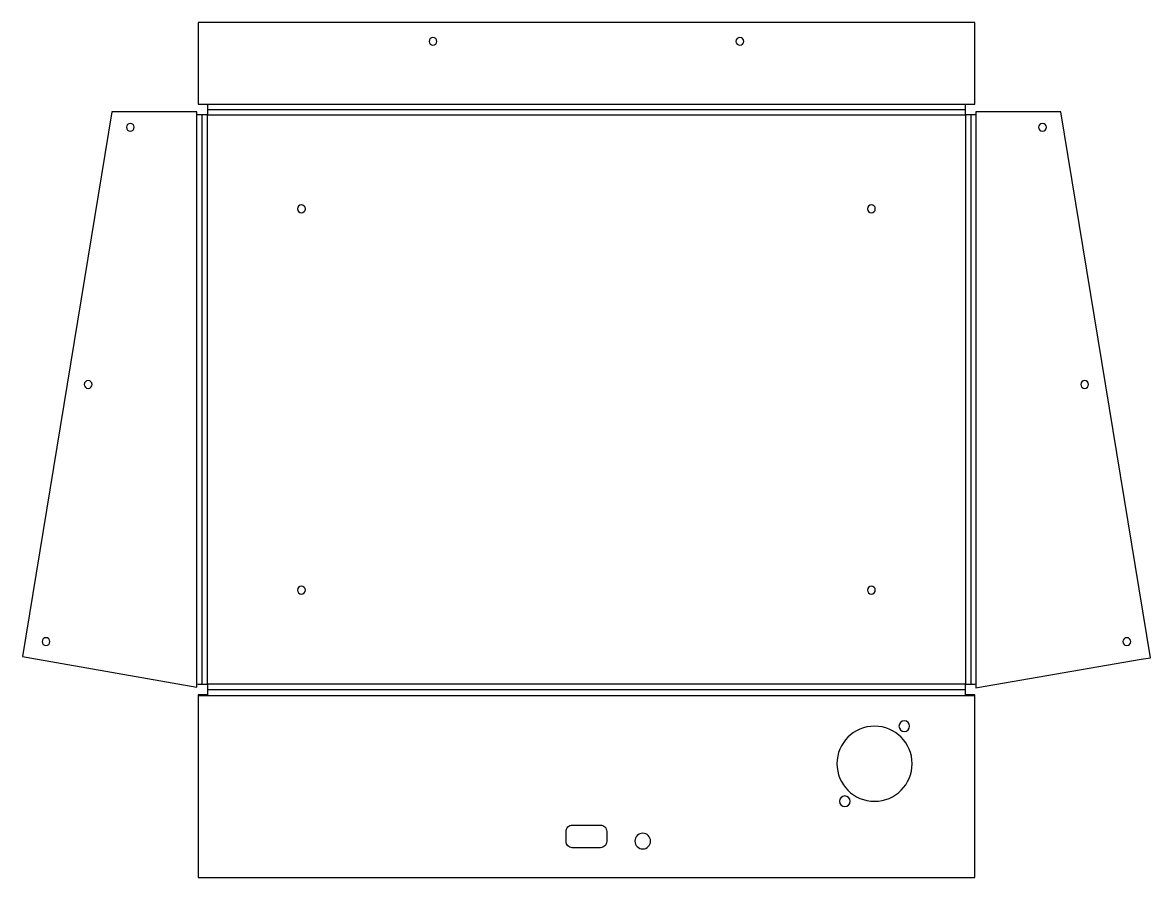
# Model space of a CAD drawing. Header units: millimetres. Extents: x -56 to 304, y 0 to 273.
import ezdxf

# ---------------------------------------------------------------- set-up
doc = ezdxf.new("R2010")
doc.units = ezdxf.units.MM

msp = doc.modelspace()

# ---------------------------------------------------------------- linework, layer by layer
at = {"layer": 'BEND'}
for p, q in [((3, 245.26), (245, 245.26)), ((1.3, 61.77), (1.3, 243.56)), ((246.7, 243.56), (246.7, 61.77)), ((245, 59.89), (3, 59.89))]:
    msp.add_line(p, q, dxfattribs=at)
at = {"layer": 'BEND_EXTENT'}
for p, q in [((3, 246.95), (245, 246.95)), ((-0.39, 61.84), (-0.39, 243.56)), ((248.39, 243.56), (248.39, 61.84)), ((248, 58), (0, 58))]:
    msp.add_line(p, q, dxfattribs=at)
msp.add_lwpolyline([(245, 243.56), (245, 61.77), (3, 61.77), (3, 243.56)], close=True, dxfattribs=at)
at = {"layer": 'INTERIOR_PROFILES'}
msp.add_lwpolyline([(117.5, 11.5), (117.5, 14.7, -0.414214), (119.5, 16.7), (128.5, 16.7, -0.414214), (130.5, 14.7), (130.5, 11.5, -0.414214), (128.5, 9.5), (119.5, 9.5, -0.414214)], format="xyb", close=True, dxfattribs=at)
at = {"layer": 'INTERIOR_PROFILES', "extrusion": (0, 0, -1)}
for centre, radius in [((21.63, 239.6), 1.25), ((-269.63, 239.6), 1.25), ((-33, 213.56), 1.25), ((-215, 213.56), 1.25), ((35.1, 157.47), 1.25), ((-283.1, 157.47), 1.25), ((-33, 91.77), 1.25), ((-215, 91.77), 1.25), ((48.56, 75.33), 1.25), ((-296.56, 75.33), 1.25), ((-216, 36.32), 12), ((-225.5, 48.32), 1.7), ((-206.5, 24.32), 1.7), ((-142, 11.6), 2.5)]:
    msp.add_circle(centre, radius, dxfattribs=at)
at = {"layer": 'INTERIOR_PROFILES'}
for centre, start_param, end_param in [((75, 267.03), 3.141593, 4.705187), ((75, 267.05), 4.719591, 7.84678), ((75, 267.03), 1.577998, 3.141593), ((173, 267.03), 3.141593, 4.705187), ((173, 267.05), 4.719591, 7.84678), ((173, 267.03), 1.577998, 3.141593)]:
    msp.add_ellipse(centre, major_axis=(0, -1.25), ratio=0.999928, start_param=start_param, end_param=end_param, dxfattribs=at)
at = {"layer": 'OUTER_PROFILES'}
for p, q in [((248, 273.06), (0, 273.06)), ((0, 273.06), (0, 246.95)), ((248, 246.95), (248, 273.06)), ((0, 246.95), (3, 246.95)), ((3, 246.95), (3, 243.56)), ((245, 243.56), (245, 246.95)), ((245, 246.95), (248, 246.95)), ((-27.51, 244.56), (-56.04, 70.53)), ((-0.39, 244.56), (-27.51, 244.56)), ((-0.39, 243.56), (-0.39, 244.56)), ((3, 243.56), (-0.39, 243.56)), ((248.39, 243.56), (245, 243.56)), ((272.47, 244.56), (248.39, 244.56)), ((248.39, 244.56), (248.39, 243.56)), ((275.51, 244.56), (272.47, 244.56)), ((304.1, 70.18), (275.51, 244.56)), ((-56.04, 70.53), (-53.08, 70.05)), ((-53.08, 70.05), (-0.39, 60.76)), ((248.92, 60.62), (301.14, 69.69)), ((301.14, 69.69), (304.1, 70.18)), ((-0.39, 60.76), (-0.39, 61.84)), ((-0.39, 61.84), (0, 61.77)), ((0, 61.77), (3, 61.77)), ((3, 61.77), (3, 58.38)), ((245, 61.77), (248, 61.77)), ((245, 58.38), (245, 61.77)), ((248, 61.77), (248.39, 61.84)), ((248.39, 61.84), (248.39, 60.54)), ((3, 58.38), (0, 58.38)), ((0, 58.38), (0, 0)), ((248, 58.38), (245, 58.38)), ((248, 0), (248, 58.38)), ((248.39, 60.54), (248.92, 60.62)), ((0, 0), (248, 0))]:
    msp.add_line(p, q, dxfattribs=at)

doc.saveas('drawing.dxf')
